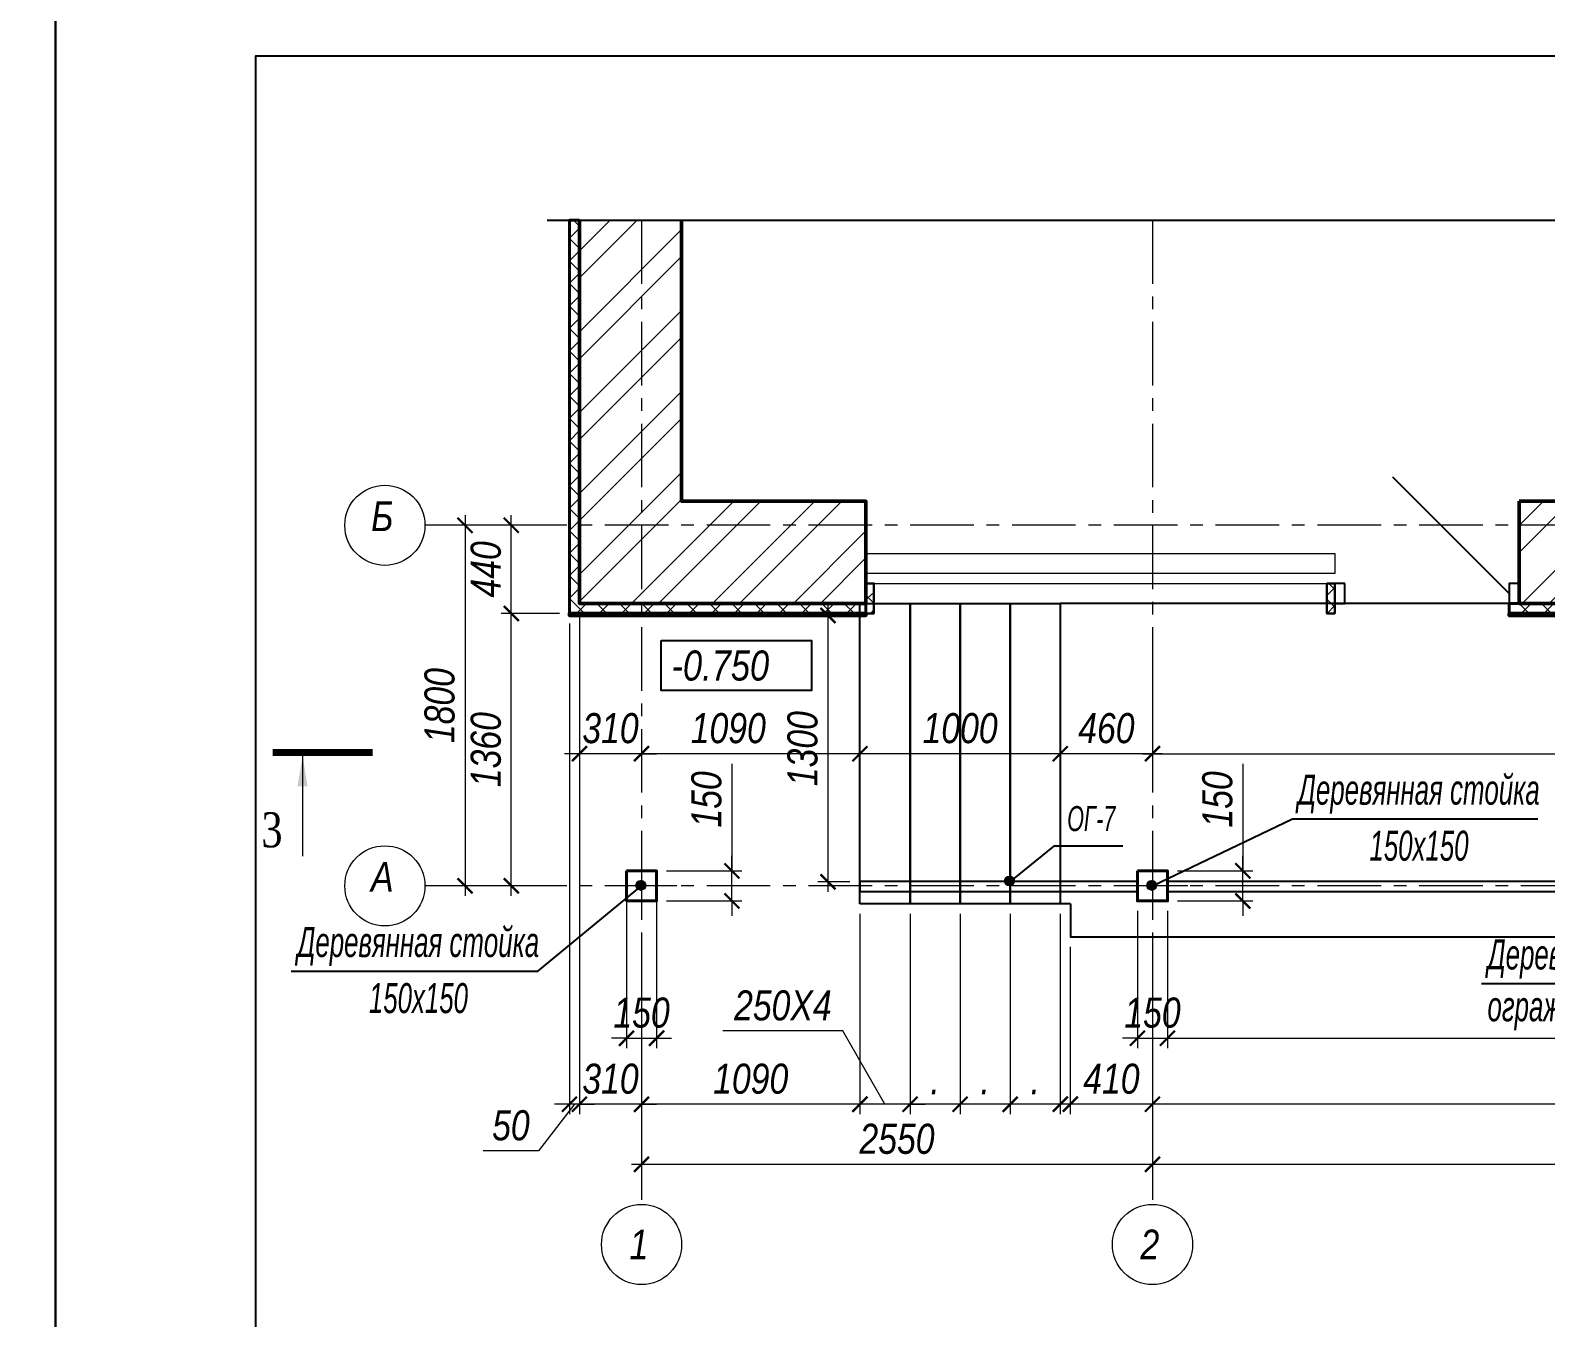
# Model space of a CAD drawing. Header units: millimetres. Extents: x 1582001 to 3303937, y 226471 to 491235.
# Drawn here: x 1623751 to 1638878, y 337547 to 350400 of the extents above; entities that cross this region are included whole.
import ezdxf
from ezdxf.enums import TextEntityAlignment as Align

# ---------------------------------------------------------------- set-up
doc = ezdxf.new("R2010")
doc.units = ezdxf.units.MM
doc.linetypes.add('CENTER', pattern=[50.8, 31.75, -6.35, 6.35, -6.35])
doc.linetypes.add('DASHDOT', pattern=[25.4, 12.7, -6.35, 0, -6.35])
doc.layers.get('Defpoints').update_dxf_attribs({"color": 255, "lineweight": 30})
for name, color, linetype, lineweight in [('A-Wall-G', 22, 'Continuous', 50), ('Двери', 173, 'Continuous', 25), ('Кирпич', 253, 'Continuous', 9), ('Лестница', 74, 'Continuous', 25), ('Окна', 4, 'Continuous', 18), ('Оси', 251, 'CENTER', 9), ('Размеры', 7, 'Continuous', 18), ('Стены несущие', 7, 'Continuous', 40), ('СТОЙКИ', 26, 'Continuous', 40), ('Текст-пояснений', 135, 'Continuous', 15), ('Утеплитель', 145, 'Continuous', 9)]:
    doc.layers.add(name, color=color, linetype=linetype, lineweight=lineweight)
for name, color, linetype in [('Rasmer', 135, 'Continuous'), ('Text primechania', 135, 'Continuous'), ('Формуляр', 138, 'Continuous')]:
    doc.layers.add(name, color=color, linetype=linetype)
doc.styles.add('GOST 2.304', font='ARIALNI.TTF', dxfattribs={"width": 0.98, "height": 300})
doc.styles.add('Romant', font='times.ttf')
doc.styles.add('STYLE1', font='ARIALNI.TTF', dxfattribs={"height": 300})
doc.styles.add('стиль1', font='ARIALNI.TTF', dxfattribs={"width": 0.98, "height": 300})
doc.dimstyles.new('50', dxfattribs={"dimtxt": 270, "dimasz": 150, "dimexe": 100, "dimexo": 100, "dimgap": 100, "dimtad": 1, "dimdec": 0, "dimlfac": 0.5, "dimzin": 0, "dimdsep": 46, "dimtxsty": 'стиль1', "dimblk": 'ARCHTICK', "dimcen": 0, "dimdle": 100, "dimclrd": 256, "dimclre": 256, "dimclrt": 256, "dimadec": 0, "dimazin": 0, "dimtfac": 1, "dimtdec": 0, "dimtix": 1, "dimtmove": 1, "dimatfit": 0, "dimldrblk": 'DOTSMALL', "dimfxl": 0, "dimtolj": 1, "dimtzin": 0, "dimlwd": -1, "dimlwe": -1, "dimarcsym": 0})

# ---------------------------------------------------------------- blocks, each defined once
blk = doc.blocks.new('*U12')
h = blk.add_hatch()
h.set_pattern_fill('ANSI37', color=256, scale=20, angle=360, style=0)
h.set_pattern_definition([(45, (-8475.04, -115358.71), (-44.90128, 44.90128), []), (135, (-8475.04, -115358.71), (-44.90128, -44.90128), [])])
h.paths.add_polyline_path([(2300, -50), (2340, -50), (2340, 100), (2300, 100)])
h = blk.add_hatch()
h.set_pattern_fill('ANSI37', color=256, scale=20, angle=360, style=0)
h.set_pattern_definition([(45, (-10215.04, -115358.71), (-44.90128, 44.90128), []), (135, (-10215.04, -115358.71), (-44.90128, -44.90128), [])])
h.paths.add_polyline_path([(40, -50), (40, 50), (0, 50), (0, -50)])
for points in [[(0, 250), (2340, 250), (2340, 150), (0, 150)], [(0, 100), (2340, 100), (2340, 0), (0, 0)]]:
    blk.add_lwpolyline(points, close=True)
at = {"layer": 'Утеплитель', "lineweight": 30}
for points in [[(0, 100), (40, 100), (40, -50), (0, -50)], [(2300, 100), (2340, 100), (2340, -50), (2300, -50)]]:
    blk.add_lwpolyline(points, close=True, dxfattribs=at)
blk = doc.blocks.new('_ArchTick')
at = {"color": 0, "linetype": 'ByBlock', "const_width": 0.15}
blk.add_lwpolyline([(-0.5, -0.5), (0.5, 0.5)], dxfattribs=at)
blk = doc.blocks.new('*D1234')
at = {"layer": 'Defpoints', "color": 0, "lineweight": -3, "transparency": 16777216}
for p in [(1855747, 262997), (1844947, 261702), (1844947, 260967)]:
    blk.add_point(p, dxfattribs=at)
at = {"layer": 'Размеры', "transparency": 16777216}
for p, q in [((1855747, 262897), (1855747, 260867)), ((1844947, 261602), (1844947, 260867)), ((1855847, 260967), (1844847, 260967))]:
    blk.add_line(p, q, dxfattribs=at)
at = {"layer": 'Размеры', "transparency": 16777216, "xscale": 150, "yscale": 150, "zscale": 150, "rotation": 180}
blk.add_blockref('_ArchTick', (1844947, 260967), dxfattribs=at)
at = {"layer": 'Размеры', "transparency": 16777216, "xscale": 150, "yscale": 150, "zscale": 150}
blk.add_blockref('_ArchTick', (1855747, 260967), dxfattribs=at)
at = {"layer": 'Размеры', "transparency": 16777216, "insert": (1850347, 261220), "char_height": 300, "attachment_point": 5, "style": 'стиль1'}
blk.add_mtext('\\A1;5400', dxfattribs=at)
blk = doc.blocks.new('_DotSmall')
at = {"color": 0, "linetype": 'ByBlock', "const_width": 0.5}
blk.add_lwpolyline([(-0.0625, 0, 1), (0.0625, 0, 1)], format="xyb", close=True, dxfattribs=at)
blk = doc.blocks.new('*D1249')
at = {"layer": 'Defpoints', "color": 0, "lineweight": -3, "transparency": 16777216}
for p in [(1844127, 262637), (1844947, 262637), (1844127, 260967)]:
    blk.add_point(p, dxfattribs=at)
at = {"layer": 'Размеры', "transparency": 16777216}
for p, q in [((1844127, 262537), (1844127, 260867)), ((1844947, 262537), (1844947, 260867)), ((1845047, 260967), (1844027, 260967))]:
    blk.add_line(p, q, dxfattribs=at)
at = {"layer": 'Размеры', "transparency": 16777216, "xscale": 150, "yscale": 150, "zscale": 150, "rotation": 180}
blk.add_blockref('_ArchTick', (1844127, 260967), dxfattribs=at)
at = {"layer": 'Размеры', "transparency": 16777216, "xscale": 150, "yscale": 150, "zscale": 150}
blk.add_blockref('_ArchTick', (1844947, 260967), dxfattribs=at)
at = {"layer": 'Размеры', "transparency": 16777216, "insert": (1844537, 261220), "char_height": 300, "attachment_point": 5, "style": 'стиль1'}
blk.add_mtext('\\A1;410', dxfattribs=at)
blk = doc.blocks.new('*D1250')
at = {"layer": 'Defpoints', "color": 0, "lineweight": -3, "transparency": 16777216}
for p in [(1842027, 262967), (1842527, 262967), (1842027, 260967)]:
    blk.add_point(p, dxfattribs=at)
at = {"layer": 'Размеры', "transparency": 16777216}
for p, q in [((1842027, 262867), (1842027, 260867)), ((1842527, 262867), (1842527, 260867)), ((1841857, 261699), (1840659, 261699)), ((1842277, 260967), (1841857, 261699)), ((1842027, 260967), (1841877, 260967)), ((1842527, 260967), (1842027, 260967)), ((1842527, 260967), (1842027, 260967)), ((1842527, 260967), (1842677, 260967))]:
    blk.add_line(p, q, dxfattribs=at)
at = {"layer": 'Размеры', "transparency": 16777216, "xscale": 150, "yscale": 150, "zscale": 150}
blk.add_blockref('_ArchTick', (1842027, 260967), dxfattribs=at)
at = {"layer": 'Размеры', "transparency": 16777216, "xscale": 150, "yscale": 150, "zscale": 150, "rotation": 180}
blk.add_blockref('_ArchTick', (1842527, 260967), dxfattribs=at)
at = {"layer": 'Размеры', "transparency": 16777216, "insert": (1841258, 261952), "char_height": 300, "attachment_point": 5, "style": 'стиль1'}
blk.add_mtext('\\A1;250Х4', dxfattribs=at)
blk = doc.blocks.new('*D1251')
at = {"layer": 'Defpoints', "color": 0, "lineweight": -3, "transparency": 16777216}
for p in [(1842027, 262967), (1839847, 262367), (1839847, 260967)]:
    blk.add_point(p, dxfattribs=at)
at = {"layer": 'Размеры', "transparency": 16777216}
for p, q in [((1842027, 262867), (1842027, 260867)), ((1839847, 262267), (1839847, 260867)), ((1842127, 260967), (1839747, 260967))]:
    blk.add_line(p, q, dxfattribs=at)
at = {"layer": 'Размеры', "transparency": 16777216, "xscale": 150, "yscale": 150, "zscale": 150, "rotation": 180}
blk.add_blockref('_ArchTick', (1839847, 260967), dxfattribs=at)
at = {"layer": 'Размеры', "transparency": 16777216, "xscale": 150, "yscale": 150, "zscale": 150}
blk.add_blockref('_ArchTick', (1842027, 260967), dxfattribs=at)
at = {"layer": 'Размеры', "transparency": 16777216, "insert": (1840937, 261220), "char_height": 300, "attachment_point": 5, "style": 'стиль1'}
blk.add_mtext('\\A1;1090', dxfattribs=at)
blk = doc.blocks.new('*D1235')
at = {"layer": 'Defpoints', "color": 0, "lineweight": -3, "transparency": 16777216}
for p in [(1844027, 265115), (1844947, 264880), (1844027, 264467)]:
    blk.add_point(p, dxfattribs=at)
at = {"layer": 'Размеры', "transparency": 16777216}
for p, q in [((1844027, 265015), (1844027, 264367)), ((1844947, 264780), (1844947, 264367)), ((1845047, 264467), (1843927, 264467))]:
    blk.add_line(p, q, dxfattribs=at)
at = {"layer": 'Размеры', "transparency": 16777216, "xscale": 150, "yscale": 150, "zscale": 150, "rotation": 180}
blk.add_blockref('_ArchTick', (1844027, 264467), dxfattribs=at)
at = {"layer": 'Размеры', "transparency": 16777216, "xscale": 150, "yscale": 150, "zscale": 150}
blk.add_blockref('_ArchTick', (1844947, 264467), dxfattribs=at)
at = {"layer": 'Размеры', "transparency": 16777216, "insert": (1844487, 264720), "char_height": 300, "attachment_point": 5, "style": 'стиль1'}
blk.add_mtext('\\A1;460', dxfattribs=at)
blk = doc.blocks.new('*U22')
blk.add_line((-50, 0), (-629.8, 579.8))
for points in [[(-870, 50), (-920, 50), (-920, -50), (-870, -50)], [(0, 50), (-50, 50), (-50, -50), (0, -50)]]:
    blk.add_lwpolyline(points, close=True)
blk = doc.blocks.new('*D1252')
at = {"layer": 'Defpoints', "color": 0, "lineweight": -3, "transparency": 16777216}
for p in [(1842527, 262967), (1843027, 262967), (1842527, 260967)]:
    blk.add_point(p, dxfattribs=at)
at = {"layer": 'Размеры', "transparency": 16777216}
for p, q in [((1842527, 262867), (1842527, 260867)), ((1843027, 262867), (1843027, 260867)), ((1843127, 260967), (1842427, 260967))]:
    blk.add_line(p, q, dxfattribs=at)
at = {"layer": 'Размеры', "transparency": 16777216, "xscale": 150, "yscale": 150, "zscale": 150, "rotation": 180}
blk.add_blockref('_ArchTick', (1842527, 260967), dxfattribs=at)
at = {"layer": 'Размеры', "transparency": 16777216, "xscale": 150, "yscale": 150, "zscale": 150}
blk.add_blockref('_ArchTick', (1843027, 260967), dxfattribs=at)
at = {"layer": 'Размеры', "transparency": 16777216, "insert": (1842777, 261217), "char_height": 300, "attachment_point": 5, "style": 'стиль1'}
blk.add_mtext('\\A1;.', dxfattribs=at)
blk = doc.blocks.new('*D1253')
at = {"layer": 'Defpoints', "color": 0, "lineweight": -3, "transparency": 16777216}
for p in [(1843027, 262967), (1843527, 262967), (1843027, 260967)]:
    blk.add_point(p, dxfattribs=at)
at = {"layer": 'Размеры', "transparency": 16777216}
for p, q in [((1843027, 262867), (1843027, 260867)), ((1843527, 262867), (1843527, 260867)), ((1843627, 260967), (1842927, 260967))]:
    blk.add_line(p, q, dxfattribs=at)
at = {"layer": 'Размеры', "transparency": 16777216, "xscale": 150, "yscale": 150, "zscale": 150, "rotation": 180}
blk.add_blockref('_ArchTick', (1843027, 260967), dxfattribs=at)
at = {"layer": 'Размеры', "transparency": 16777216, "xscale": 150, "yscale": 150, "zscale": 150}
blk.add_blockref('_ArchTick', (1843527, 260967), dxfattribs=at)
at = {"layer": 'Размеры', "transparency": 16777216, "insert": (1843277, 261217), "char_height": 300, "attachment_point": 5, "style": 'стиль1'}
blk.add_mtext('\\A1;.', dxfattribs=at)
blk = doc.blocks.new('*D1254')
at = {"layer": 'Defpoints', "color": 0, "lineweight": -3, "transparency": 16777216}
for p in [(1843527, 262967), (1844027, 262967), (1843527, 260967)]:
    blk.add_point(p, dxfattribs=at)
at = {"layer": 'Размеры', "transparency": 16777216}
for p, q in [((1843527, 262867), (1843527, 260867)), ((1844027, 262867), (1844027, 260867)), ((1844127, 260967), (1843427, 260967))]:
    blk.add_line(p, q, dxfattribs=at)
at = {"layer": 'Размеры', "transparency": 16777216, "xscale": 150, "yscale": 150, "zscale": 150, "rotation": 180}
blk.add_blockref('_ArchTick', (1843527, 260967), dxfattribs=at)
at = {"layer": 'Размеры', "transparency": 16777216, "xscale": 150, "yscale": 150, "zscale": 150}
blk.add_blockref('_ArchTick', (1844027, 260967), dxfattribs=at)
at = {"layer": 'Размеры', "transparency": 16777216, "insert": (1843777, 261217), "char_height": 300, "attachment_point": 5, "style": 'стиль1'}
blk.add_mtext('\\A1;.', dxfattribs=at)
blk = doc.blocks.new('*D1255')
at = {"layer": 'Defpoints', "color": 0, "lineweight": -3, "transparency": 16777216}
for p in [(1844797, 262997), (1845097, 262997), (1845097, 261626)]:
    blk.add_point(p, dxfattribs=at)
at = {"layer": 'Размеры', "transparency": 16777216}
for p, q in [((1844797, 262897), (1844797, 261526)), ((1845097, 262897), (1845097, 261526)), ((1844797, 261626), (1844647, 261626)), ((1844797, 261626), (1845097, 261626)), ((1845097, 261626), (1845247, 261626))]:
    blk.add_line(p, q, dxfattribs=at)
at = {"layer": 'Размеры', "transparency": 16777216, "xscale": 150, "yscale": 150, "zscale": 150}
blk.add_blockref('_ArchTick', (1844797, 261626), dxfattribs=at)
at = {"layer": 'Размеры', "transparency": 16777216, "xscale": 150, "yscale": 150, "zscale": 150, "rotation": 180}
blk.add_blockref('_ArchTick', (1845097, 261626), dxfattribs=at)
at = {"layer": 'Размеры', "transparency": 16777216, "insert": (1844947, 261880), "char_height": 300, "attachment_point": 5, "style": 'стиль1'}
blk.add_mtext('\\A1;150', dxfattribs=at)
blk = doc.blocks.new('*D1257')
at = {"layer": 'Defpoints', "color": 0, "lineweight": -3, "transparency": 16777216}
for p in [(1839227, 265967), (1839847, 262367), (1839227, 260967)]:
    blk.add_point(p, dxfattribs=at)
at = {"layer": 'Размеры', "transparency": 16777216}
for p, q in [((1839227, 265867), (1839227, 260867)), ((1839847, 262267), (1839847, 260867)), ((1839227, 260967), (1839077, 260967)), ((1839847, 260967), (1839227, 260967)), ((1839847, 260967), (1839997, 260967))]:
    blk.add_line(p, q, dxfattribs=at)
at = {"layer": 'Размеры', "transparency": 16777216, "xscale": 150, "yscale": 150, "zscale": 150}
blk.add_blockref('_ArchTick', (1839227, 260967), dxfattribs=at)
at = {"layer": 'Размеры', "transparency": 16777216, "xscale": 150, "yscale": 150, "zscale": 150, "rotation": 180}
blk.add_blockref('_ArchTick', (1839847, 260967), dxfattribs=at)
at = {"layer": 'Размеры', "transparency": 16777216, "insert": (1839537, 261220), "char_height": 300, "attachment_point": 5, "style": 'стиль1'}
blk.add_mtext('\\A1;310', dxfattribs=at)
blk = doc.blocks.new('*D1258')
at = {"layer": 'Defpoints', "color": 0, "lineweight": -3, "transparency": 16777216}
for p in [(1839127, 265867), (1839227, 265867), (1839127, 260967)]:
    blk.add_point(p, dxfattribs=at)
at = {"layer": 'Размеры', "transparency": 16777216}
for p, q in [((1839127, 265767), (1839127, 260867)), ((1839227, 265767), (1839227, 260867)), ((1839177, 260967), (1838820, 260502)), ((1839127, 260967), (1838977, 260967)), ((1839227, 260967), (1839127, 260967)), ((1839227, 260967), (1839127, 260967)), ((1839227, 260967), (1839377, 260967)), ((1838820, 260502), (1838266, 260502))]:
    blk.add_line(p, q, dxfattribs=at)
at = {"layer": 'Размеры', "transparency": 16777216, "xscale": 150, "yscale": 150, "zscale": 150}
blk.add_blockref('_ArchTick', (1839127, 260967), dxfattribs=at)
at = {"layer": 'Размеры', "transparency": 16777216, "xscale": 150, "yscale": 150, "zscale": 150, "rotation": 180}
blk.add_blockref('_ArchTick', (1839227, 260967), dxfattribs=at)
at = {"layer": 'Размеры', "transparency": 16777216, "insert": (1838543, 260755), "char_height": 300, "attachment_point": 5, "style": 'стиль1'}
blk.add_mtext('\\A1;50', dxfattribs=at)
blk = doc.blocks.new('*D1238')
at = {"layer": 'Defpoints', "color": 0, "lineweight": -3, "transparency": 16777216}
for p in [(1839697, 263297), (1839997, 263297), (1839997, 261626)]:
    blk.add_point(p, dxfattribs=at)
at = {"layer": 'Размеры', "transparency": 16777216}
for p, q in [((1839697, 263197), (1839697, 261526)), ((1839997, 263197), (1839997, 261526)), ((1839697, 261626), (1839547, 261626)), ((1839697, 261626), (1839997, 261626)), ((1839997, 261626), (1840147, 261626))]:
    blk.add_line(p, q, dxfattribs=at)
at = {"layer": 'Размеры', "transparency": 16777216, "xscale": 150, "yscale": 150, "zscale": 150}
blk.add_blockref('_ArchTick', (1839697, 261626), dxfattribs=at)
at = {"layer": 'Размеры', "transparency": 16777216, "xscale": 150, "yscale": 150, "zscale": 150, "rotation": 180}
blk.add_blockref('_ArchTick', (1839997, 261626), dxfattribs=at)
at = {"layer": 'Размеры', "transparency": 16777216, "insert": (1839847, 261880), "char_height": 300, "attachment_point": 5, "style": 'стиль1'}
blk.add_mtext('\\A1;150', dxfattribs=at)
blk = doc.blocks.new('*D1259')
at = {"layer": 'Defpoints', "color": 0, "lineweight": -3, "transparency": 16777216}
for p in [(1839997, 263297), (1840749, 263297), (1839997, 262997)]:
    blk.add_point(p, dxfattribs=at)
at = {"layer": 'Размеры', "transparency": 16777216}
for p, q in [((1840749, 264367), (1840749, 263297)), ((1840749, 263297), (1840749, 263447)), ((1840097, 263297), (1840849, 263297)), ((1840749, 262997), (1840749, 263297)), ((1840749, 262997), (1840749, 263297)), ((1840097, 262997), (1840849, 262997)), ((1840749, 262997), (1840749, 262847))]:
    blk.add_line(p, q, dxfattribs=at)
at = {"layer": 'Размеры', "transparency": 16777216, "xscale": 150, "yscale": 150, "zscale": 150}
for p, rotation in [((1840749, 263297), 270), ((1840749, 262997), 90)]:
    blk.add_blockref('_ArchTick', p, dxfattribs=dict(at, rotation=rotation))
at = {"layer": 'Размеры', "transparency": 16777216, "insert": (1840496, 264010), "char_height": 300, "attachment_point": 5, "rotation": 90, "style": 'стиль1'}
blk.add_mtext('\\A1;150', dxfattribs=at)
blk = doc.blocks.new('*D1239')
at = {"layer": 'Defpoints', "color": 0, "lineweight": -3, "transparency": 16777216}
for p in [(1842027, 264467), (1842027, 264176), (1844027, 264176)]:
    blk.add_point(p, dxfattribs=at)
at = {"layer": 'Размеры', "transparency": 16777216}
for p, q in [((1842027, 264276), (1842027, 264567)), ((1844027, 264276), (1844027, 264567)), ((1844127, 264467), (1841927, 264467))]:
    blk.add_line(p, q, dxfattribs=at)
at = {"layer": 'Размеры', "transparency": 16777216, "xscale": 150, "yscale": 150, "zscale": 150, "rotation": 180}
blk.add_blockref('_ArchTick', (1842027, 264467), dxfattribs=at)
at = {"layer": 'Размеры', "transparency": 16777216, "xscale": 150, "yscale": 150, "zscale": 150}
blk.add_blockref('_ArchTick', (1844027, 264467), dxfattribs=at)
at = {"layer": 'Размеры', "transparency": 16777216, "insert": (1843027, 264720), "char_height": 300, "attachment_point": 5, "style": 'стиль1'}
blk.add_mtext('\\A1;1000', dxfattribs=at)
blk = doc.blocks.new('*D1240')
at = {"layer": 'Defpoints', "color": 0, "lineweight": -3, "transparency": 16777216}
for p in [(1839847, 264467), (1839847, 264467), (1842027, 264467)]:
    blk.add_point(p, dxfattribs=at)
at = {"layer": 'Размеры', "transparency": 16777216}
blk.add_line((1842127, 264467), (1839747, 264467), dxfattribs=at)
at = {"layer": 'Размеры', "transparency": 16777216, "xscale": 150, "yscale": 150, "zscale": 150, "rotation": 180}
blk.add_blockref('_ArchTick', (1839847, 264467), dxfattribs=at)
at = {"layer": 'Размеры', "transparency": 16777216, "xscale": 150, "yscale": 150, "zscale": 150}
blk.add_blockref('_ArchTick', (1842027, 264467), dxfattribs=at)
at = {"layer": 'Размеры', "transparency": 16777216, "insert": (1840713, 264720), "char_height": 300, "attachment_point": 5, "style": 'стиль1'}
blk.add_mtext('\\A1;1090', dxfattribs=at)
blk = doc.blocks.new('*D1241')
at = {"layer": 'Defpoints', "color": 0, "lineweight": -3, "transparency": 16777216}
for p in [(1839227, 264467), (1839227, 264467), (1839847, 264467)]:
    blk.add_point(p, dxfattribs=at)
at = {"layer": 'Размеры', "transparency": 16777216}
for p, q in [((1839227, 264467), (1839077, 264467)), ((1839847, 264467), (1839227, 264467)), ((1839847, 264467), (1839997, 264467))]:
    blk.add_line(p, q, dxfattribs=at)
at = {"layer": 'Размеры', "transparency": 16777216, "xscale": 150, "yscale": 150, "zscale": 150}
blk.add_blockref('_ArchTick', (1839227, 264467), dxfattribs=at)
at = {"layer": 'Размеры', "transparency": 16777216, "xscale": 150, "yscale": 150, "zscale": 150, "rotation": 180}
blk.add_blockref('_ArchTick', (1839847, 264467), dxfattribs=at)
at = {"layer": 'Размеры', "transparency": 16777216, "insert": (1839537, 264720), "char_height": 300, "attachment_point": 5, "style": 'стиль1'}
blk.add_mtext('\\A1;310', dxfattribs=at)
blk = doc.blocks.new('*D1242')
at = {"layer": 'Defpoints', "color": 0, "lineweight": -3, "transparency": 16777216}
for p in [(1855597, 265894), (1845097, 262997), (1855597, 261626)]:
    blk.add_point(p, dxfattribs=at)
at = {"layer": 'Размеры', "transparency": 16777216}
for p, q in [((1855597, 265794), (1855597, 261526)), ((1845097, 262897), (1845097, 261526)), ((1844997, 261626), (1855697, 261626))]:
    blk.add_line(p, q, dxfattribs=at)
at = {"layer": 'Размеры', "transparency": 16777216, "xscale": 150, "yscale": 150, "zscale": 150, "rotation": 180}
blk.add_blockref('_ArchTick', (1845097, 261626), dxfattribs=at)
at = {"layer": 'Размеры', "transparency": 16777216, "xscale": 150, "yscale": 150, "zscale": 150}
blk.add_blockref('_ArchTick', (1855597, 261626), dxfattribs=at)
at = {"layer": 'Размеры', "transparency": 16777216, "insert": (1850347, 261880), "char_height": 300, "attachment_point": 5, "style": 'стиль1'}
blk.add_mtext('\\A1;5250', dxfattribs=at)
blk = doc.blocks.new('*D1244')
at = {"layer": 'Defpoints', "color": 0, "lineweight": -3, "transparency": 16777216}
for p in [(1845097, 263297), (1845849, 263297), (1845097, 262997)]:
    blk.add_point(p, dxfattribs=at)
at = {"layer": 'Размеры', "transparency": 16777216}
for p, q in [((1845849, 264367), (1845849, 263297)), ((1845849, 263297), (1845849, 263447)), ((1845197, 263297), (1845949, 263297)), ((1845849, 262997), (1845849, 263297)), ((1845849, 262997), (1845849, 263297)), ((1845197, 262997), (1845949, 262997)), ((1845849, 262997), (1845849, 262847))]:
    blk.add_line(p, q, dxfattribs=at)
at = {"layer": 'Размеры', "transparency": 16777216, "xscale": 150, "yscale": 150, "zscale": 150}
for p, rotation in [((1845849, 263297), 270), ((1845849, 262997), 90)]:
    blk.add_blockref('_ArchTick', p, dxfattribs=dict(at, rotation=rotation))
at = {"layer": 'Размеры', "transparency": 16777216, "insert": (1845596, 264010), "char_height": 300, "attachment_point": 5, "rotation": 90, "style": 'стиль1'}
blk.add_mtext('\\A1;150', dxfattribs=at)
blk = doc.blocks.new('*D1260')
at = {"layer": 'Defpoints', "color": 0, "lineweight": -3, "transparency": 16777216}
for p in [(1842027, 265847), (1841708, 263187), (1842027, 263187)]:
    blk.add_point(p, dxfattribs=at)
at = {"layer": 'Размеры', "transparency": 16777216}
for p, q in [((1841708, 265947), (1841708, 263087)), ((1841927, 265847), (1841608, 265847)), ((1841927, 263187), (1841608, 263187))]:
    blk.add_line(p, q, dxfattribs=at)
at = {"layer": 'Размеры', "transparency": 16777216, "xscale": 150, "yscale": 150, "zscale": 150}
for p, rotation in [((1841708, 265847), 90), ((1841708, 263187), 270)]:
    blk.add_blockref('_ArchTick', p, dxfattribs=dict(at, rotation=rotation))
at = {"layer": 'Размеры', "transparency": 16777216, "insert": (1841455, 264517), "char_height": 300, "attachment_point": 5, "rotation": 90, "style": 'стиль1'}
blk.add_mtext('\\A1;1300', dxfattribs=at)
blk = doc.blocks.new('*D1247')
at = {"layer": 'Defpoints', "color": 0, "lineweight": -3, "transparency": 16777216}
for p in [(1844947, 260967), (1855747, 260967), (1844947, 260367)]:
    blk.add_point(p, dxfattribs=at)
at = {"layer": 'Размеры', "transparency": 16777216}
for p, q in [((1844947, 260867), (1844947, 260267)), ((1855747, 260867), (1855747, 260267)), ((1855847, 260367), (1844847, 260367))]:
    blk.add_line(p, q, dxfattribs=at)
at = {"layer": 'Размеры', "transparency": 16777216, "xscale": 150, "yscale": 150, "zscale": 150, "rotation": 180}
blk.add_blockref('_ArchTick', (1844947, 260367), dxfattribs=at)
at = {"layer": 'Размеры', "transparency": 16777216, "xscale": 150, "yscale": 150, "zscale": 150}
blk.add_blockref('_ArchTick', (1855747, 260367), dxfattribs=at)
at = {"layer": 'Размеры', "transparency": 16777216, "insert": (1850347, 260620), "char_height": 300, "attachment_point": 5, "style": 'стиль1'}
blk.add_mtext('\\A1;5400', dxfattribs=at)
blk = doc.blocks.new('*D1261')
at = {"layer": 'Defpoints', "color": 0, "lineweight": -3, "transparency": 16777216}
for p in [(1839847, 260967), (1844947, 260967), (1839847, 260367)]:
    blk.add_point(p, dxfattribs=at)
at = {"layer": 'Размеры', "transparency": 16777216}
for p, q in [((1839847, 260867), (1839847, 260267)), ((1844947, 260867), (1844947, 260267)), ((1845047, 260367), (1839747, 260367))]:
    blk.add_line(p, q, dxfattribs=at)
at = {"layer": 'Размеры', "transparency": 16777216, "xscale": 150, "yscale": 150, "zscale": 150, "rotation": 180}
blk.add_blockref('_ArchTick', (1839847, 260367), dxfattribs=at)
at = {"layer": 'Размеры', "transparency": 16777216, "xscale": 150, "yscale": 150, "zscale": 150}
blk.add_blockref('_ArchTick', (1844947, 260367), dxfattribs=at)
at = {"layer": 'Размеры', "transparency": 16777216, "insert": (1842397, 260620), "char_height": 300, "attachment_point": 5, "style": 'стиль1'}
blk.add_mtext('\\A1;2550', dxfattribs=at)
blk = doc.blocks.new('*D1262')
at = {"layer": 'Defpoints', "color": 0, "lineweight": -3, "transparency": 16777216}
for p in [(1838547, 265867), (1839127, 265867), (1839127, 263147)]:
    blk.add_point(p, dxfattribs=at)
at = {"layer": 'Размеры', "transparency": 16777216}
for p, q in [((1838547, 263047), (1838547, 265967)), ((1839027, 265867), (1838447, 265867)), ((1839027, 263147), (1838447, 263147))]:
    blk.add_line(p, q, dxfattribs=at)
at = {"layer": 'Размеры', "transparency": 16777216, "xscale": 150, "yscale": 150, "zscale": 150}
for p, rotation in [((1838547, 265867), 90), ((1838547, 263147), 270)]:
    blk.add_blockref('_ArchTick', p, dxfattribs=dict(at, rotation=rotation))
at = {"layer": 'Размеры', "transparency": 16777216, "insert": (1838294, 264507), "char_height": 300, "attachment_point": 5, "rotation": 90, "style": 'стиль1'}
blk.add_mtext('\\A1;1360', dxfattribs=at)
blk = doc.blocks.new('*D1263')
at = {"layer": 'Defpoints', "color": 0, "lineweight": -3, "transparency": 16777216}
for p in [(1838547, 266747), (1839127, 266747), (1839127, 265867)]:
    blk.add_point(p, dxfattribs=at)
at = {"layer": 'Размеры', "transparency": 16777216}
for p, q in [((1838547, 265767), (1838547, 266847)), ((1839027, 266747), (1838447, 266747)), ((1839027, 265867), (1838447, 265867))]:
    blk.add_line(p, q, dxfattribs=at)
at = {"layer": 'Размеры', "transparency": 16777216, "xscale": 150, "yscale": 150, "zscale": 150}
for p, rotation in [((1838547, 266747), 90), ((1838547, 265867), 270)]:
    blk.add_blockref('_ArchTick', p, dxfattribs=dict(at, rotation=rotation))
at = {"layer": 'Размеры', "transparency": 16777216, "insert": (1838294, 266307), "char_height": 300, "attachment_point": 5, "rotation": 90, "style": 'стиль1'}
blk.add_mtext('\\A1;440', dxfattribs=at)
blk = doc.blocks.new('*D1264')
at = {"layer": 'Defpoints', "color": 0, "lineweight": -3, "transparency": 16777216}
for p in [(1838547, 266747), (1838085, 263147), (1838547, 263147)]:
    blk.add_point(p, dxfattribs=at)
at = {"layer": 'Размеры', "transparency": 16777216}
for p, q in [((1838085, 266847), (1838085, 263047)), ((1838447, 266747), (1837985, 266747)), ((1838447, 263147), (1837985, 263147))]:
    blk.add_line(p, q, dxfattribs=at)
at = {"layer": 'Размеры', "transparency": 16777216, "xscale": 150, "yscale": 150, "zscale": 150}
for p, rotation in [((1838085, 266747), 90), ((1838085, 263147), 270)]:
    blk.add_blockref('_ArchTick', p, dxfattribs=dict(at, rotation=rotation))
at = {"layer": 'Размеры', "transparency": 16777216, "insert": (1837832, 264947), "char_height": 300, "attachment_point": 5, "rotation": 90, "style": 'стиль1'}
blk.add_mtext('\\A1;1800', dxfattribs=at)
blk = doc.blocks.new('*D1265')
at = {"layer": 'Defpoints', "color": 0, "lineweight": -3, "transparency": 16777216}
for p in [(1844947, 265396), (1855747, 265396), (1855747, 264467)]:
    blk.add_point(p, dxfattribs=at)
at = {"layer": 'Размеры', "transparency": 16777216}
for p, q in [((1844947, 265296), (1844947, 264367)), ((1855747, 265296), (1855747, 264367)), ((1844847, 264467), (1855847, 264467))]:
    blk.add_line(p, q, dxfattribs=at)
at = {"layer": 'Размеры', "transparency": 16777216, "xscale": 150, "yscale": 150, "zscale": 150, "rotation": 180}
blk.add_blockref('_ArchTick', (1844947, 264467), dxfattribs=at)
at = {"layer": 'Размеры', "transparency": 16777216, "xscale": 150, "yscale": 150, "zscale": 150}
blk.add_blockref('_ArchTick', (1855747, 264467), dxfattribs=at)
at = {"layer": 'Размеры', "transparency": 16777216, "insert": (1850347, 264720), "char_height": 300, "attachment_point": 5, "style": 'стиль1'}
blk.add_mtext('\\A1;5400', dxfattribs=at)
blk = doc.blocks.new('т2')
at = {"lineweight": -3, "ltscale": 100}
h = blk.add_hatch(color=256, dxfattribs=at)
edge = h.paths.add_edge_path()
edge.add_arc((1843520.2, 263195.1), 45.2, 0, 360)
h = blk.add_hatch(color=256, dxfattribs=at)
edge = h.paths.add_edge_path()
edge.add_arc((1839840.2, 263151.2), 45.2, 0, 360)
h = blk.add_hatch(color=256, dxfattribs=at)
edge = h.paths.add_edge_path()
edge.add_arc((1844940.2, 263151.2), 45.2, 0, 360)
at = {"layer": 'Кирпич'}
h = blk.add_hatch(dxfattribs=at)
h.set_pattern_fill('ANSI32', color=0, scale=60, style=0)
h.paths.add_polyline_path([(1848607.4, 266987.1), (1851447.4, 266987.1), (1851447.4, 265967.1), (1848607.4, 265967.1)])
h.paths.add_polyline_path([(1859247.4, 269793.2), (1859247.4, 266987.1), (1857967.4, 266987.1), (1857967.4, 265967.1), (1858987.4, 265967.1), (1858987.4, 265487.1), (1860007.4, 265487.1), (1860007.4, 269793.2)])
h.paths.add_polyline_path([(1858987.4, 263387.1), (1860007.4, 263387.1), (1860007.4, 262367.1), (1858987.4, 262367.1)])
h.paths.add_polyline_path([(1840247.4, 269793.2), (1840247.4, 266987.1), (1842087.4, 266987.1), (1842087.4, 265967.1), (1839227.4, 265967.1), (1839227.4, 269793.2)])
h.paths.add_polyline_path([(1849647.4, 269793.2), (1849887.4, 269793.2), (1849887.4, 266987.1), (1849647.4, 266987.1)])
at = {"layer": 'Утеплитель'}
h = blk.add_hatch(dxfattribs=at)
h.set_pattern_fill('ANSI37', color=256, scale=50, style=0)
h.paths.add_polyline_path([(1848507.4, 265967.1), (1851547.4, 265967.1), (1851547.4, 265867.1), (1848507.4, 265867.1)])
h.paths.add_polyline_path([(1857967.4, 265967.1), (1857967.4, 265867.1), (1858887.4, 265867.1), (1858887.4, 265487.1), (1858987.4, 265487.1), (1858987.4, 265967.1)])
h.paths.add_polyline_path([(1858987.4, 263387.1), (1858887.4, 263387.1), (1858887.4, 262267.1), (1860007.4, 262267.1), (1860007.4, 262367.1), (1858987.4, 262367.1)])
h.paths.add_polyline_path([(1839227.4, 269793.2), (1839127.4, 269793.2), (1839127.4, 265867.1), (1842087.4, 265867.1), (1842087.4, 265967.1), (1839227.4, 265967.1)])
at = {"color": 0, "lineweight": -3, "ltscale": 100}
blk.add_lwpolyline([(1838906.6, 269793.2), (1849040, 269793.2), (1849112.1, 269563.3), (1849112.1, 270043.7), (1849201.2, 269793.2), (1862894.4, 269793.2)], dxfattribs=at)
at = {"lineweight": -3, "ltscale": 100}
blk.add_lwpolyline([(1839127.4, 265867.1), (1839127.4, 265847.1)], dxfattribs=at)
at = {"ltscale": 2}
blk.add_lwpolyline([(1840044.5, 265597.5), (1841544.5, 265597.5), (1841544.5, 265097.5), (1840044.5, 265097.5), (1840044.5, 265597.5)], dxfattribs=at)
at = {"lineweight": -3, "ltscale": 100}
for centre in [(1843520.2, 263195.1), (1839840.2, 263151.2), (1844940.2, 263151.2)]:
    blk.add_circle(centre, 45.2, dxfattribs=at)
at = {"layer": 'A-Wall-G', "ltscale": 100}
for points in [[(1842087.4, 265867.1), (1839127.4, 265867.1), (1839127.4, 265847.1), (1842087.4, 265847.1)], [(1848507.4, 265867.1), (1848507.4, 265847.1), (1851547.4, 265847.1), (1851547.4, 265867.1)]]:
    blk.add_lwpolyline(points, close=True, dxfattribs=at)
at = {"layer": 'Rasmer', "ltscale": 2}
blk.add_line((1843966.2, 263547.6), (1844650.6, 263547.6), dxfattribs=at)
blk.add_lwpolyline([(1843966.2, 263547.6), (1843527.4, 263191)], dxfattribs=at)
at = {"layer": 'Text primechania', "linetype": 'ByBlock'}
for p, q in [((1848794.7, 263814.1), (1846337.6, 263814.1)), ((1838807.1, 262293.2), (1836349.9, 262293.2)), ((1849742.3, 262168.8), (1848231.4, 262168.8))]:
    blk.add_line(p, q, dxfattribs=at)
for points in [[(1844947.4, 263147.1), (1846337.6, 263814.1)], [(1838807.1, 262293.2), (1839847.4, 263147.1)]]:
    blk.add_lwpolyline(points, dxfattribs=at)
at = {"layer": 'Лестница'}
for points in [[(1842027.4, 262967.1), (1842027.4, 265967.1), (1842527.4, 265967.1), (1842527.4, 262967.1)], [(1842527.4, 262967.1), (1842527.4, 265967.1), (1843027.4, 265967.1), (1843027.4, 262967.1)], [(1843027.4, 262967.1), (1843027.4, 265967.1), (1843527.4, 265967.1), (1843527.4, 262967.1)], [(1843527.4, 262967.1), (1843527.4, 265967.1), (1844027.4, 265967.1), (1844027.4, 262967.1)]]:
    blk.add_lwpolyline(points, close=True, dxfattribs=at)
for points in [[(1844127.4, 262967.1), (1844127.4, 262637.1), (1858587.4, 262637.1), (1858587.4, 265967.1), (1844027.4, 265967.1), (1844027.4, 263067.1)], [(1844797.4, 263191), (1842027.4, 263191), (1842027.4, 263091), (1844797.4, 263091)], [(1855597.4, 263191), (1845097.4, 263191)], [(1845097.4, 263091), (1855597.4, 263091)], [(1843227.4, 262967.1), (1842627.4, 262967.1)], [(1843827.4, 262967.1), (1843227.4, 262967.1)], [(1844127.4, 262967.1), (1843827.4, 262967.1)], [(1844127.4, 262967.1), (1844127.4, 262967.1)]]:
    blk.add_lwpolyline(points, dxfattribs=at)
at = {"layer": 'Оси', "ltscale": 20}
for p, q in [((1839847.4, 269793.2), (1839847.4, 259967.1)), ((1844947.4, 269793.2), (1844947.4, 259967.1)), ((1862468.4, 266747.1), (1837684.9, 266747.1)), ((1862468.4, 263147.1), (1837684.9, 263147.1))]:
    blk.add_line(p, q, dxfattribs=at)
at = {"layer": 'Оси', "linetype": 'DASHDOT', "ltscale": 50}
for p, q in [((1839847.4, 263473.2), (1839847.4, 262820.9)), ((1844947.4, 263473.2), (1844947.4, 262820.9)), ((1840200.6, 263147.1), (1839494.1, 263147.1)), ((1845300.6, 263147.1), (1844594.1, 263147.1))]:
    blk.add_line(p, q, dxfattribs=at)
at = {"layer": 'Оси', "linetype": 'Continuous', "ltscale": 100}
for centre in [(1837284.9, 266747.1), (1837284.9, 266747.1), (1837284.9, 263147.1), (1837284.9, 263147.1), (1839847.4, 259567.1), (1839847.4, 259567.1), (1844947.4, 259567.1), (1844947.4, 259567.1)]:
    blk.add_circle(centre, 400, dxfattribs=at)
at = {"layer": 'Стены несущие', "lineweight": 50}
blk.add_lwpolyline([(1840247.4, 269793.2), (1840247.4, 266987.1), (1842087.4, 266987.1), (1842087.4, 265967.1), (1839227.4, 265967.1), (1839227.4, 269793.2)], dxfattribs=at)
blk.add_lwpolyline([(1848607.4, 266987.1), (1851447.4, 266987.1), (1851447.4, 265967.1), (1848607.4, 265967.1)], close=True, dxfattribs=at)
at = {"layer": 'СТОЙКИ', "ltscale": 100}
for points in [[(1839697.4, 263297.1), (1839997.4, 263297.1), (1839997.4, 262997.1), (1839697.4, 262997.1), (1839697.4, 263297.1)], [(1844797.4, 263297.1), (1845097.4, 263297.1), (1845097.4, 262997.1), (1844797.4, 262997.1), (1844797.4, 263297.1)]]:
    blk.add_lwpolyline(points, dxfattribs=at)
at = {"layer": 'Текст-пояснений', "linetype": 'Continuous', "ltscale": 2}
blk.add_line((1836463.4, 264442.2), (1836463.4, 263442.2), dxfattribs=at)
at = {"layer": 'Текст-пояснений', "linetype": 'Continuous', "ltscale": 2, "const_width": 70}
blk.add_lwpolyline([(1836163.4, 264477.2), (1837163.4, 264477.2)], dxfattribs=at)
at = {"layer": 'Текст-пояснений', "linetype": 'Continuous', "ltscale": 2}
blk.add_solid([(1836463.4, 264442.2), (1836413.1, 264141.8), (1836513.7, 264141.8)], dxfattribs=at)
at = {"layer": 'Утеплитель'}
blk.add_lwpolyline([(1839127.4, 269793.2), (1839127.4, 265867.1), (1842087.4, 265867.1), (1842087.4, 265967.1), (1839227.4, 265967.1), (1839227.4, 269793.2)], dxfattribs=at)
at = {"layer": 'Утеплитель', "lineweight": 40}
for points in [[(1839227.4, 269793.2), (1839127.4, 269793.2), (1839127.4, 265867.1), (1842087.4, 265867.1), (1842087.4, 265967.1), (1839227.4, 265967.1)], [(1848507.4, 265967.1), (1851547.4, 265967.1), (1851547.4, 265867.1), (1848507.4, 265867.1)]]:
    blk.add_lwpolyline(points, close=True, dxfattribs=at)
at = {"layer": 'Двери', "xscale": 2, "yscale": 2, "zscale": 2}
blk.add_blockref('*U22', (1848607.4, 266067.1), dxfattribs=at)
at = {"layer": 'Окна', "xscale": 2, "yscale": 2, "zscale": 2}
blk.add_blockref('*U12', (1842087.4, 265967.1), dxfattribs=at)
at = {"ltscale": 2, "insert": (1840146.3, 265497.1), "char_height": 300, "width": 928.795, "attachment_point": 1, "style": 'STYLE1'}
blk.add_mtext('-0.750', dxfattribs=at)
at = {"layer": 'Rasmer', "ltscale": 2, "style": 'STYLE1', "width": 0.75}
blk.add_text('ОГ-7 ', height=250, dxfattribs=at).set_placement((1844095.9, 263694))
at = {"layer": 'Text primechania', "linetype": 'ByBlock', "style": 'STYLE1', "width": 0.75}
for s, p in [('Деревянная стойка', (1846397.8, 263958)), ('150х150', (1847113.3, 263398)), ('Деревянная стойка', (1836410.1, 262437.1)), ('Деревянное', (1848291.6, 262312.7)), ('150х150', (1837125.6, 261877.1)), ('ограждение', (1848291.6, 261795.5))]:
    blk.add_text(s, height=300, dxfattribs=at).set_placement(p)
at = {"layer": 'Оси', "linetype": 'Continuous', "ltscale": 100, "style": 'GOST 2.304'}
for s, p in [('Б', (1837258.6, 266837.1)), ('А', (1837258.6, 263237.1)), ('1', (1839821, 259567.1)), ('2', (1844921, 259567.1))]:
    blk.add_text(s, height=297.2, dxfattribs=at).set_placement(p, align=Align.MIDDLE_CENTER)
at = {"layer": 'Текст-пояснений', "linetype": 'Continuous', "ltscale": 2, "style": 'Romant', "width": 0.8}
blk.add_text('3', height=350, dxfattribs=at).set_placement((1836052.2, 263532.4))
at = {"layer": 'Размеры'}
for base, p1, p2, picture, middle in [((1838084.9, 263147.1), (1838546.9, 266747.1), (1838546.9, 263147.1), '*D1264', (1837831.8, 264947.1)), ((1838546.9, 266747.1), (1839127.4, 265867.1), (1839127.4, 266747.1), '*D1263', (1838293.7, 266307.1)), ((1838546.9, 265867.1), (1839127.4, 263147.1), (1839127.4, 265867.1), '*D1262', (1838293.7, 264507.1))]:
    dim = blk.add_linear_dim(base=base, p1=p1, p2=p2, angle=90, dimstyle='50', dxfattribs=at)
    dim.commit()
    dim.dimension.update_dxf_attribs({"geometry": picture, "text_midpoint": middle})
for base, p1, p2, picture, middle in [((1839227.4, 260967.1), (1839847.4, 262367.1), (1839227.4, 265967.1), '*D1257', (1839537.4, 261220.2)), ((1855597.4, 261626.3), (1845097.4, 262997.1), (1855597.4, 265894.4), '*D1242', (1850347.4, 261879.5)), ((1855747.4, 264467.1), (1844947.4, 265396.1), (1855747.4, 265396.1), '*D1265', (1850347.4, 264720.2)), ((1844027.4, 264467.1), (1844947.4, 264880.1), (1844027.4, 265114.9), '*D1235', (1844487.4, 264720.2)), ((1839227.4, 264467.1), (1839847.4, 264467.1), (1839227.4, 264467.1), '*D1241', (1839537.4, 264720.2)), ((1842027.4, 264467.1), (1844027.4, 264176.2), (1842027.4, 264176.2), '*D1239', (1843027.4, 264720.2)), ((1839997.4, 261626.3), (1839697.4, 263297.1), (1839997.4, 263297.1), '*D1238', (1839847.4, 261879.5)), ((1839847.4, 260967.1), (1842027.4, 262967.1), (1839847.4, 262367.1), '*D1251', (1840937.4, 261220.2)), ((1845097.4, 261626.3), (1844797.4, 262997.1), (1845097.4, 262997.1), '*D1255', (1844947.4, 261879.5)), ((1844947.4, 260967.1), (1855747.4, 262997.1), (1844947.4, 261702.1), '*D1234', (1850347.4, 261220.2)), ((1844127.4, 260967.1), (1844947.4, 262637.1), (1844127.4, 262637.1), '*D1249', (1844537.4, 261220.2)), ((1839847.4, 260367.1), (1844947.4, 260967.1), (1839847.4, 260967.1), '*D1261', (1842397.4, 260620.2)), ((1844947.4, 260367.1), (1855747.4, 260967.1), (1844947.4, 260967.1), '*D1247', (1850347.4, 260620.2))]:
    dim = blk.add_linear_dim(base=base, p1=p1, p2=p2, dimstyle='50', dxfattribs=at)
    dim.commit()
    dim.dimension.update_dxf_attribs({"geometry": picture, "text_midpoint": middle})
dim = blk.add_linear_dim(base=(1841708.4, 263187), p1=(1842027.4, 265847.1), p2=(1842027.4, 263187), angle=90, text='1300', dimstyle='50', dxfattribs=at)
dim.commit()
dim.dimension.update_dxf_attribs({"geometry": '*D1260', "text_midpoint": (1841455.2, 264517)})
for base, p1, p2, picture, middle in [((1839127.4, 260967.1), (1839227.4, 265867.1), (1839127.4, 265867.1), '*D1258', (1838720.4, 260501.8)), ((1839847.4, 264467.1), (1842027.4, 264467.1), (1839847.4, 264467.1), '*D1240', (1840712.8, 264467.1))]:
    dim = blk.add_linear_dim(base=base, p1=p1, p2=p2, dimstyle='50', dxfattribs=at)
    dim.commit()
    dim.dimension.update_dxf_attribs({"geometry": picture, "text_midpoint": middle, "dimtype": 160})
for base, p1, p2, picture, middle in [((1840748.9, 263297.1), (1839997.4, 262997.1), (1839997.4, 263297.1), '*D1259', (1840832.6, 264009.8)), ((1845848.9, 263297.1), (1845097.4, 262997.1), (1845097.4, 263297.1), '*D1244', (1845932.6, 264009.8))]:
    dim = blk.add_linear_dim(base=base, p1=p1, p2=p2, angle=90, dimstyle='50', dxfattribs=at)
    dim.commit()
    dim.dimension.update_dxf_attribs({"geometry": picture, "text_midpoint": middle, "dimtype": 160})
dim = blk.add_linear_dim(base=(1842027.4, 260967.1), p1=(1842527.4, 262967.1), p2=(1842027.4, 262967.1), text='250Х4', dimstyle='50', dxfattribs=at)
dim.commit()
dim.dimension.update_dxf_attribs({"geometry": '*D1250', "text_midpoint": (1841756.8, 261698.6), "dimtype": 160})
for base, p1, p2, picture, middle in [((1842527.4, 260967.1), (1843027.4, 262967.1), (1842527.4, 262967.1), '*D1252', (1842777.4, 261217.1)), ((1843027.4, 260967.1), (1843527.4, 262967.1), (1843027.4, 262967.1), '*D1253', (1843277.4, 261217.1)), ((1843527.4, 260967.1), (1844027.4, 262967.1), (1843527.4, 262967.1), '*D1254', (1843777.4, 261217.1))]:
    dim = blk.add_linear_dim(base=base, p1=p1, p2=p2, text='.', dimstyle='50', dxfattribs=at)
    dim.commit()
    dim.dimension.update_dxf_attribs({"geometry": picture, "text_midpoint": middle})

msp = doc.modelspace()

# ---------------------------------------------------------------- linework, layer by layer
at = {"layer": 'Формуляр', "color": 0}
for points in [[(1582000.9, 350654.9), (1624000.8, 350654.9), (1624000.8, 320955), (1582000.9, 320955)], [(1624000.8, 350654.9), (1666000.8, 350654.9), (1666000.8, 320955), (1624000.8, 320955)], [(1626000.8, 321455), (1626000.8, 350144.9), (1665500.8, 350144.9), (1665500.8, 321455)]]:
    msp.add_lwpolyline(points, close=True, dxfattribs=at)

# ---------------------------------------------------------------- block references
at = {"lineweight": -3}
msp.add_blockref('т2', (-209994.8, 78711.1), dxfattribs=at)

doc.saveas('drawing.dxf')
